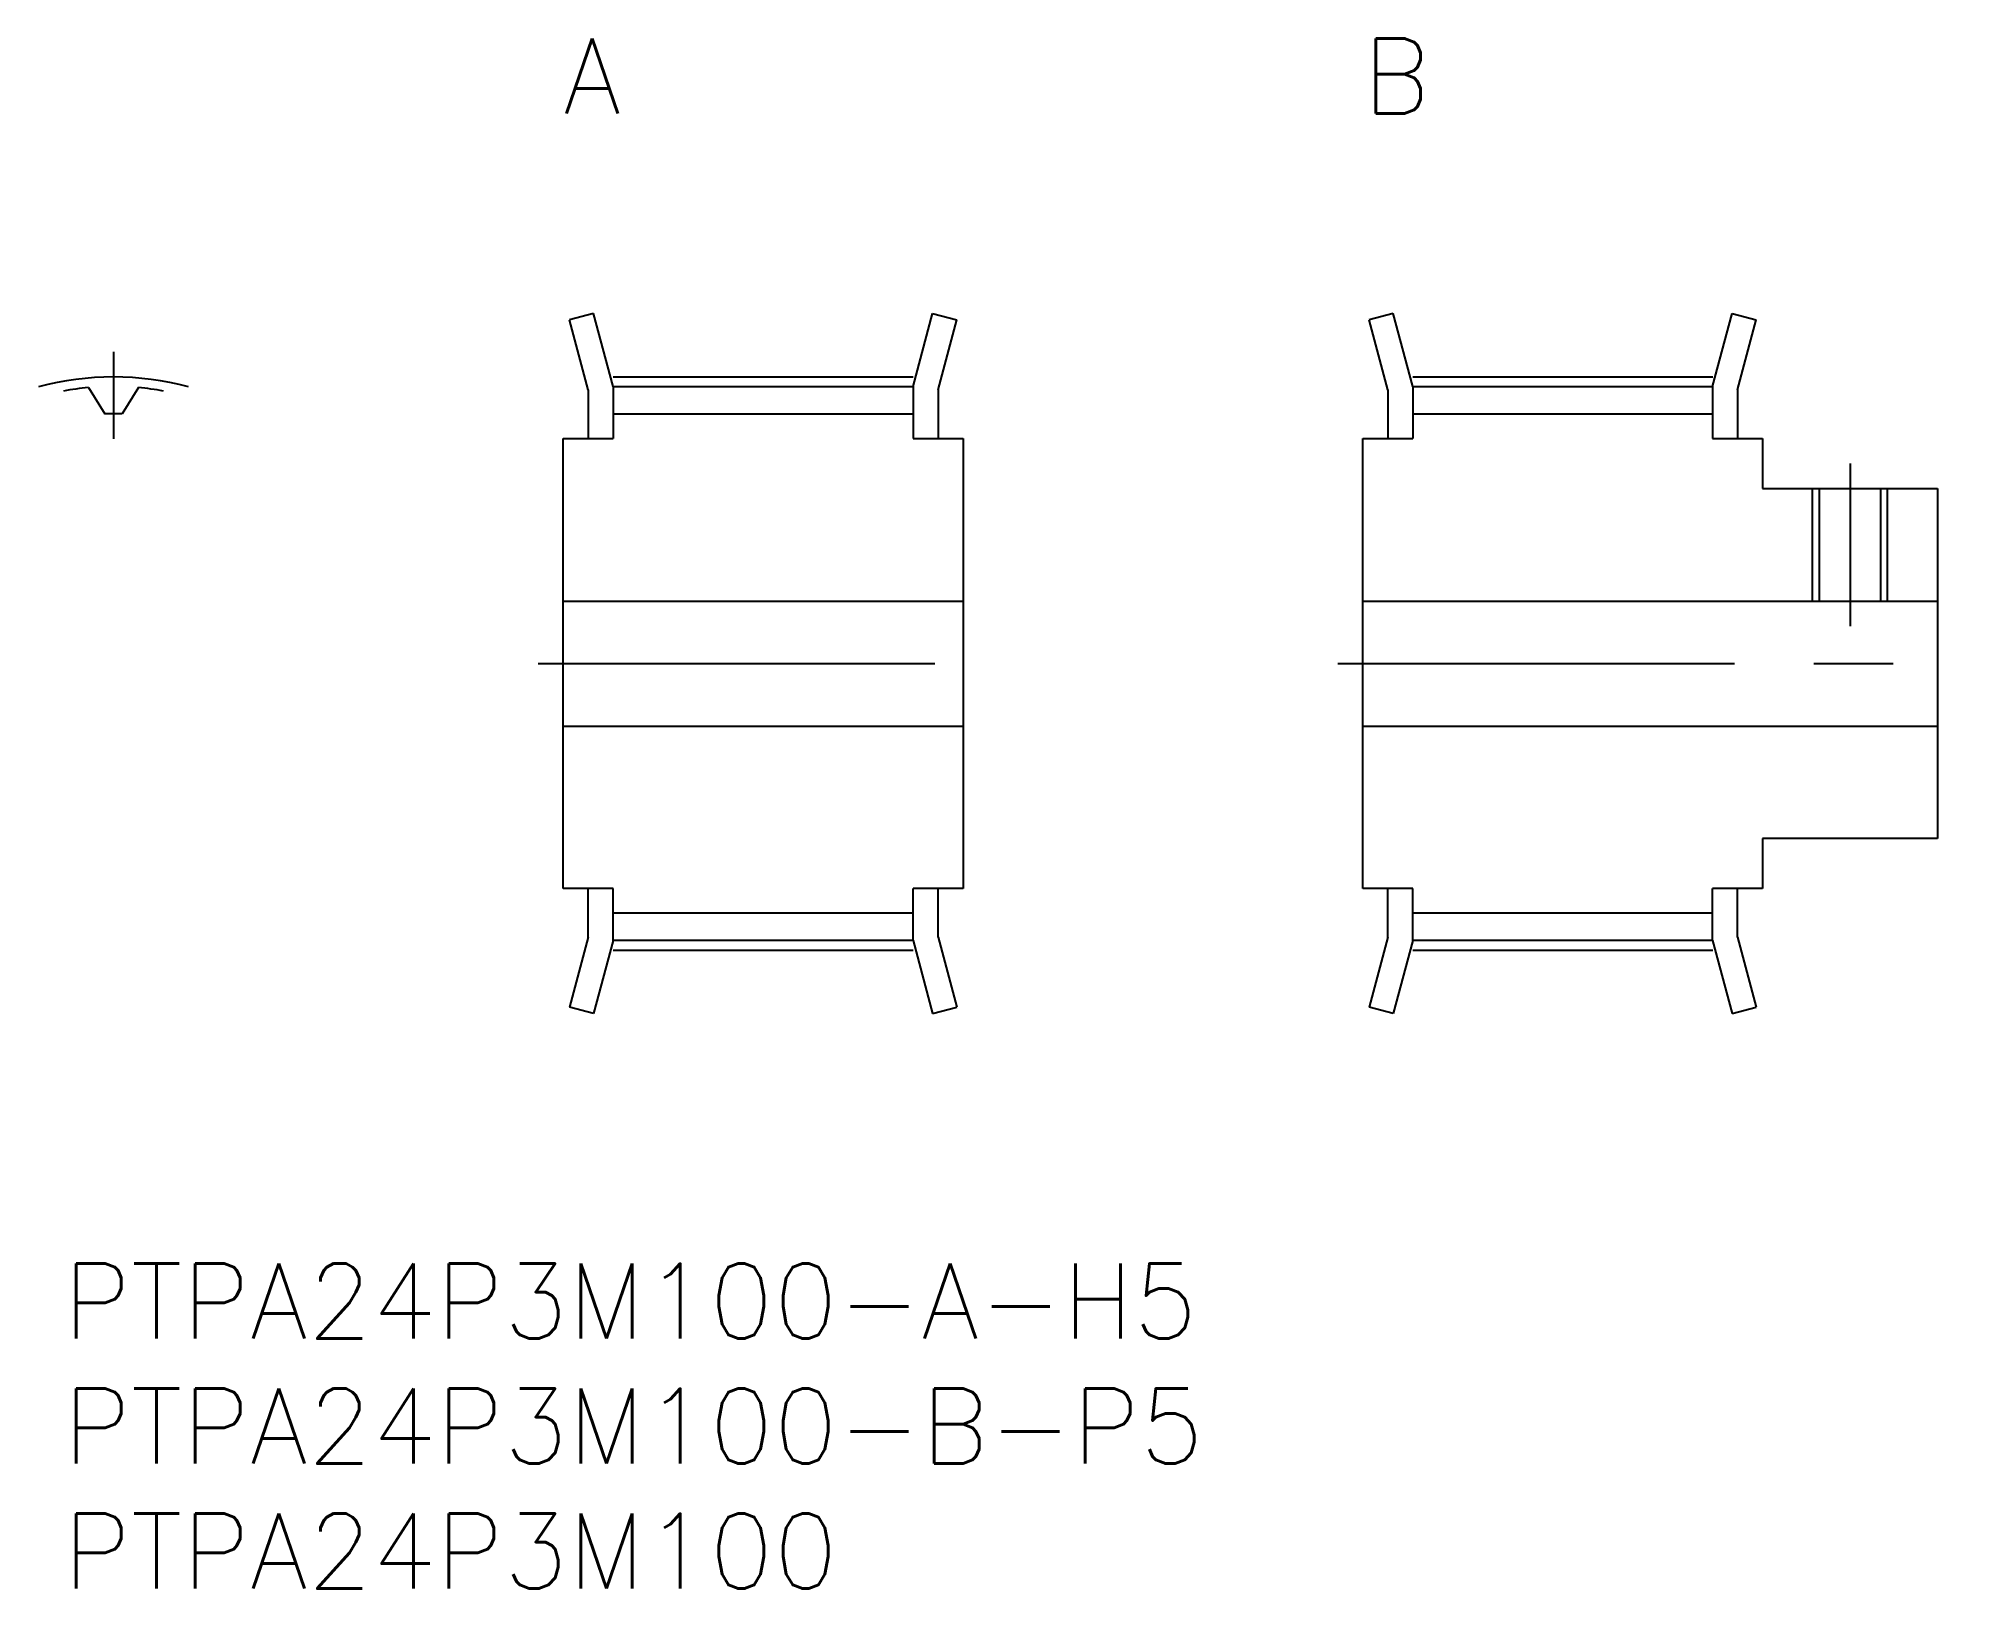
# Model space of a CAD drawing. Extents: x -1 to 76, y -13 to 49.
import ezdxf

# ---------------------------------------------------------------- set-up
doc = ezdxf.new("R2010")
doc.units = 0
doc.header["$LTSCALE"] = 0.5
doc.linetypes.add('CENTER', pattern=[50.8, 31.75, -6.35, 6.35, -6.35])
for name, color, linetype in [('MSM_CENTER', 1, 'CENTER'), ('MSM_CONTINUOUS', 7, 'CONTINUOUS'), ('MSM_NARROW', 5, 'CONTINUOUS'), ('MSM_PART_NUMBER', 7, 'CONTINUOUS')]:
    doc.layers.add(name, color=color, linetype=linetype)
doc.styles.get("Standard").update_dxf_attribs({"font": 'txt.shx', "height": 3, "bigfont": 'bigfont.shx'})

# ---------------------------------------------------------------- blocks, each defined once
blk = doc.blocks.new('*U99')
at = {"layer": 'MSM_PART_NUMBER'}
blk.add_text('PTPA24P3M100-B-P5', height=3, dxfattribs=at).set_placement((0, -8))
blk = doc.blocks.new('*U100')
at = {"layer": 'MSM_PART_NUMBER'}
blk.add_text('PTPA24P3M100', height=3, dxfattribs=at).set_placement((0, -13))
blk = doc.blocks.new('*U101')
at = {"layer": 'MSM_PART_NUMBER'}
blk.add_text('PTPA24P3M100-A-H5', height=3, dxfattribs=at).set_placement((0, -3))
blk = doc.blocks.new('*U102')
at = {"layer": 'MSM_PART_NUMBER'}
blk.add_text('B', height=3, dxfattribs=at).set_placement((52, 46))
blk = doc.blocks.new('*U103')
at = {"layer": 'MSM_PART_NUMBER'}
blk.add_text('A', height=3, dxfattribs=at).set_placement((20, 46))

msp = doc.modelspace()

# ---------------------------------------------------------------- linework, layer by layer
at = {"layer": 'MSM_CENTER'}
for p, q in [((2, 36.46), (2, 32.99)), ((21.998, 35.46), (34.002, 35.46)), ((53.998, 35.46), (66.002, 35.46)), ((71.5, 32), (71.5, 25.5)), ((19, 24), (37, 24)), ((51, 24), (76, 24)), ((21.998, 12.54), (34.002, 12.54)), ((53.998, 12.54), (66.002, 12.54))]:
    msp.add_line(p, q, dxfattribs=at)
msp.add_arc((2, 24), 11.46, 74.82429, 105.17571, dxfattribs=at)
at = {"layer": 'MSM_CONTINUOUS'}
for p, q in [((21.218, 38), (20.252, 37.741)), ((21, 34.948), (20.252, 37.741)), ((22, 35.08), (21.218, 38)), ((34, 35.08), (34.782, 38)), ((34.782, 38), (35.748, 37.741)), ((35, 34.948), (35.748, 37.741)), ((53.218, 38), (52.252, 37.741)), ((53, 34.948), (52.252, 37.741)), ((54, 35.08), (53.218, 38)), ((66, 35.08), (66.782, 38)), ((66.782, 38), (67.748, 37.741)), ((67, 34.948), (67.748, 37.741)), ((1, 35.035), (1.651, 33.984)), ((3, 35.035), (2.349, 33.984)), ((21, 34.948), (21, 33)), ((22, 35.08), (34, 35.08)), ((22, 35.08), (22, 33)), ((34, 35.08), (34, 33)), ((35, 34.948), (35, 33)), ((53, 34.948), (53, 33)), ((54, 35.08), (66, 35.08)), ((54, 35.08), (54, 33)), ((66, 35.08), (66, 33)), ((67, 34.948), (67, 33)), ((22, 33.99), (34, 33.99)), ((54, 33.99), (66, 33.99)), ((2, 33.728), (2, 33.728)), ((20, 33), (22, 33)), ((20, 15), (20, 33)), ((34, 33), (36, 33)), ((36, 33), (36, 15)), ((52, 33), (54, 33)), ((52, 15), (52, 33)), ((66, 33), (68, 33)), ((68, 33), (68, 31)), ((68, 31), (75, 31)), ((70.271, 26.5), (70.271, 31)), ((72.73, 26.5), (72.73, 31)), ((75, 31), (75, 17)), ((20, 26.5), (36, 26.5)), ((52, 26.5), (75, 26.5)), ((20, 21.5), (36, 21.5)), ((52, 21.5), (75, 21.5)), ((68, 17), (68, 15)), ((75, 17), (68, 17)), ((22, 15), (20, 15)), ((21, 13.052), (21, 15)), ((22, 12.92), (22, 15)), ((36, 15), (34, 15)), ((34, 12.92), (34, 15)), ((35, 13.052), (35, 15)), ((54, 15), (52, 15)), ((53, 13.052), (53, 15)), ((54, 12.92), (54, 15)), ((68, 15), (66, 15)), ((66, 12.92), (66, 15)), ((67, 13.052), (67, 15)), ((34, 14.01), (22, 14.01)), ((66, 14.01), (54, 14.01)), ((21, 13.052), (20.252, 10.259)), ((22, 12.92), (21.218, 10)), ((34, 12.92), (22, 12.92)), ((34, 12.92), (34.782, 10)), ((35, 13.052), (35.748, 10.259)), ((53, 13.052), (52.252, 10.259)), ((54, 12.92), (53.218, 10)), ((66, 12.92), (54, 12.92)), ((66, 12.92), (66.782, 10)), ((67, 13.052), (67.748, 10.259)), ((21.218, 10), (20.252, 10.259)), ((34.782, 10), (35.748, 10.259)), ((53.218, 10), (52.252, 10.259)), ((66.782, 10), (67.748, 10.259))]:
    msp.add_line(p, q, dxfattribs=at)
for radius, start, end in [(11.08, 95.17815, 100.3992), (11.08, 79.6008, 84.82185), (9.99, 87.99524, 92.00476)]:
    msp.add_arc((2, 24), radius, start, end, dxfattribs=at)
at = {"layer": 'MSM_NARROW'}
for p, q in [((70, 26.5), (70, 31)), ((73, 26.5), (73, 31))]:
    msp.add_line(p, q, dxfattribs=at)

# ---------------------------------------------------------------- block references
at = {"layer": 'MSM_CONTINUOUS'}
for name in ['*U103', '*U102', '*U101', '*U99', '*U100']:
    msp.add_blockref(name, (0, 0), dxfattribs=at)

doc.saveas('drawing.dxf')
